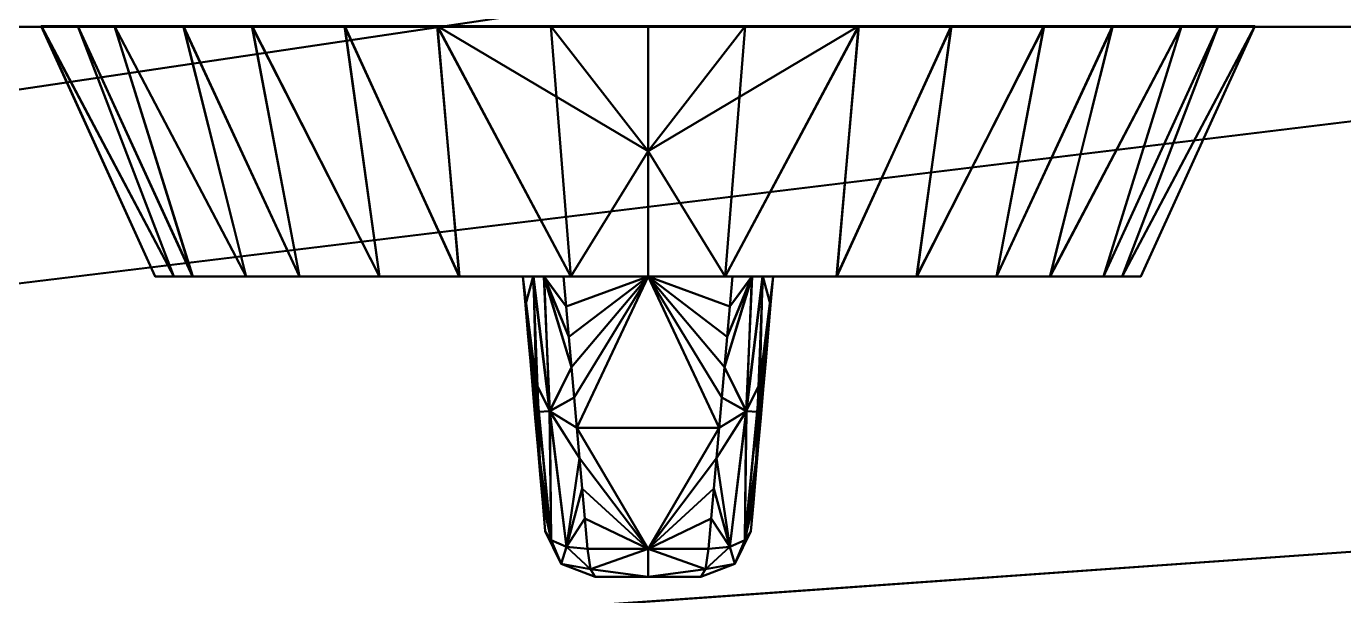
# Model space of a CAD drawing. Header units: inches. Extents: x 4586 to 6519, y 3694 to 4886.
# Drawn here: x 4924.7 to 4977.3, y 3786 to 3808.7 of the extents above; entities that cross this region are included whole.
import ezdxf

# ---------------------------------------------------------------- set-up
doc = ezdxf.new("R2010")
doc.units = ezdxf.units.IN
doc.header["$MEASUREMENT"] = 0
doc.layers.add('G-IMPT', color=8, linetype='Continuous', lineweight=30)

# ---------------------------------------------------------------- blocks, each defined once
blk = doc.blocks.new('fogao_industrial_dwg_manipulo-1626-View 1')
at = {"layer": 'G-IMPT', "lineweight": 40}
mesh = blk.add_polyface(dxfattribs=at)
corners = [(19.698, 0, 25), (20.929, 0, 22.5), (22.16, 0, 20), (23.391, 0, 17.5), (24.622, 0, 15), (23.142, 8.408, 15), (18.87, 15.817, 15), (12.321, 21.318, 15), (4.286, 24.246, 15), (-4.267, 24.25, 15), (-12.304, 21.327, 15), (-18.857, 15.832, 15), (-23.135, 8.426, 15), (-24.622, 0, 15), (-23.391, 0, 17.5), (-22.16, 0, 20), (-20.929, 0, 22.5), (-19.698, 0, 25), (-18.2, 7.535, 25), (-13.931, 13.926, 25), (-7.542, 18.197, 25), (-0.005, 19.698, 25), (7.533, 18.2, 25), (13.924, 13.932, 25), (18.196, 7.544, 25), (19.083, 3.088, 25), (-19.084, 3.088, 25), (-23.937, 3.881, 15), (16.06, 10.738, 25), (10.729, 16.066, 25), (8.303, 22.782, 15), (-10.736, 16.061, 25), (-3.773, 18.947, 25), (-16.065, 10.73, 25), (0.01, 24.248, 15), (21.006, 12.113, 15), (15.595, 18.567, 15), (-15.581, 18.58, 15), (-8.285, 22.788, 15), (-20.996, 12.129, 15), (3.764, 18.949, 25)]
mesh.append_faces([[corners[k] for k in face] for face in [(5, 2, 3, 4), (26, 15, 16, 17)]], dxfattribs={"vtx0": -1})
mesh.append_faces([[corners[k] for k in face] for face in [(33, 39, 18), (23, 36, 29), (29, 7, 22), (22, 30, 40), (19, 11, 33), (28, 6, 23), (18, 12, 26), (8, 40, 30)]], dxfattribs={"vtx0": -1, "vtx1": -1})
mesh.append_faces([[corners[k] for k in face] for face in [(2, 5, 25), (26, 27, 15)]], dxfattribs={"vtx0": -1, "vtx1": -1, "vtx2": -1})
mesh.append_faces([[corners[k] for k in face] for face in [(10, 31, 20), (5, 24, 25), (24, 5, 35), (31, 10, 37), (23, 6, 36), (8, 21, 40), (22, 7, 30), (9, 32, 21), (32, 9, 38), (33, 11, 39)]], dxfattribs={"vtx0": -1, "vtx2": -1})
mesh.append_faces([[corners[k] for k in face] for face in [(21, 8, 34, 9)]], dxfattribs={"vtx0": -1, "vtx3": -1})
mesh.append_faces([[corners[k] for k in face] for face in [(1, 2, 25, 0)]], dxfattribs={"vtx1": -1})
mesh.append_faces([[corners[k] for k in face] for face in [(36, 7, 29), (12, 27, 26), (19, 31, 37), (20, 32, 38), (38, 10, 20), (39, 12, 18), (35, 6, 28), (37, 11, 19), (28, 24, 35)]], dxfattribs={"vtx1": -1, "vtx2": -1})
mesh.append_faces([[corners[k] for k in face] for face in [(27, 13, 14, 15)]], dxfattribs={"vtx3": -1})
mesh = blk.add_polyface(dxfattribs=at)
corners = [(-19.698, 0, 25), (-18.196, -7.542, 25), (-13.925, -13.931, 25), (-7.534, -18.2, 25), (0.003, -19.698, 25), (7.541, -18.197, 25), (13.93, -13.927, 25), (18.199, -7.536, 25), (19.698, 0, 25), (18.196, 7.544, 25), (13.924, 13.932, 25), (7.533, 18.2, 25), (-0.005, 19.698, 25), (-7.542, 18.197, 25), (-13.931, 13.926, 25), (-18.2, 7.535, 25)]
mesh.append_faces([[corners[k] for k in face] for face in [(6, 14, 15, 2), (10, 13, 14, 6)]], dxfattribs={"vtx0": -1, "vtx2": -1, "vtx3": -1})
mesh.append_faces([[corners[k] for k in face] for face in [(9, 10, 7, 8)]], dxfattribs={"vtx1": -1})
mesh.append_faces([[corners[k] for k in face] for face in [(6, 7, 10)]], dxfattribs={"vtx1": -1, "vtx2": -1})
mesh.append_faces([[corners[k] for k in face] for face in [(2, 3, 4), (11, 12, 13, 10)]], dxfattribs={"vtx2": -1})
mesh.append_faces([[corners[k] for k in face] for face in [(4, 5, 6, 2)]], dxfattribs={"vtx2": -1, "vtx3": -1})
mesh.append_faces([[corners[k] for k in face] for face in [(15, 0, 1, 2)]], dxfattribs={"vtx3": -1})
mesh = blk.add_polyface(dxfattribs=at)
corners = [(19.406, -3.377, 25), (18.646, -4.573, 25), (17.295, -5, 25), (-17.295, -5, 25), (-18.621, -4.59, 25), (-19.406, -3.377, 25), (-19.698, 0, 25), (-19.406, 3.377, 25), (-18.646, 4.573, 25), (-17.295, 5, 25), (17.295, 5, 25), (18.621, 4.59, 25), (19.406, 3.377, 25), (19.698, 0, 25)]
mesh.append_faces([[corners[k] for k in face] for face in [(10, 13, 2, 3), (3, 6, 9, 10)]], dxfattribs={"vtx0": -1, "vtx1": -1, "vtx3": -1})
mesh.append_faces([[corners[k] for k in face] for face in [(12, 13, 10, 11)]], dxfattribs={"vtx1": -1})
mesh.append_faces([[corners[k] for k in face] for face in [(0, 1, 2, 13), (7, 8, 9, 6)]], dxfattribs={"vtx2": -1})
mesh.append_faces([[corners[k] for k in face] for face in [(3, 4, 5, 6)]], dxfattribs={"vtx3": -1})
mesh = blk.add_polyface(dxfattribs=at)
corners = [(-17.295, 5, 25), (-18.646, 4.573, 25), (-19.406, 3.377, 25), (-18.82, 3.271, 26.209), (-18.234, 3.165, 27.419), (-17.648, 3.059, 28.628), (-17.062, 2.952, 29.837), (-16.476, 2.846, 31.046), (-15.89, 2.74, 32.256), (-15.304, 2.633, 33.465), (-14.718, 2.527, 34.674), (-14.132, 2.42, 35.884), (-13.797, 3.264, 35.795), (-13.164, 3.869, 35.541), (-12.364, 4.11, 35.174), (-12.912, 4.209, 34.044), (-13.46, 4.308, 32.913), (-14.008, 4.407, 31.783), (-14.555, 4.505, 30.652), (-15.103, 4.604, 29.522), (-15.651, 4.703, 28.391), (-16.199, 4.802, 27.261), (-16.747, 4.901, 26.13), (-18.909, 4.159, 25), (-16.251, 3.923, 30.382), (-16.08, 4.466, 29.281)]
mesh.append_faces([[corners[k] for k in face] for face in [(4, 23, 3), (23, 24, 1), (9, 12, 8), (19, 25, 18), (22, 25, 21), (0, 25, 22), (16, 13, 15)]], dxfattribs={"vtx0": -1, "vtx1": -1})
mesh.append_faces([[corners[k] for k in face] for face in [(24, 23, 5), (8, 12, 24), (25, 13, 17), (24, 13, 25), (25, 1, 24)]], dxfattribs={"vtx0": -1, "vtx1": -1, "vtx2": -1})
mesh.append_faces([[corners[k] for k in face] for face in [(23, 4, 5), (25, 19, 20), (24, 5, 6), (24, 6, 7), (25, 0, 1), (25, 17, 18), (13, 16, 17), (24, 7, 8)]], dxfattribs={"vtx0": -1, "vtx2": -1})
mesh.append_faces([[corners[k] for k in face] for face in [(11, 12, 10), (14, 15, 13)]], dxfattribs={"vtx1": -1})
mesh.append_faces([[corners[k] for k in face] for face in [(9, 10, 12), (20, 21, 25), (12, 13, 24)]], dxfattribs={"vtx1": -1, "vtx2": -1})
mesh.append_faces([[corners[k] for k in face] for face in [(23, 2, 3)]], dxfattribs={"vtx2": -1})
mesh = blk.add_polyface(dxfattribs=at)
corners = [(12.364, 4.11, 35.174), (12.912, 4.209, 34.044), (13.46, 4.308, 32.913), (14.008, 4.407, 31.783), (14.555, 4.505, 30.652), (15.103, 4.604, 29.522), (15.651, 4.703, 28.391), (16.199, 4.802, 27.261), (16.747, 4.901, 26.13), (17.295, 5, 25), (-17.295, 5, 25), (-16.747, 4.901, 26.13), (-16.199, 4.802, 27.261), (-15.651, 4.703, 28.391), (-15.103, 4.604, 29.522), (-14.555, 4.505, 30.652), (-14.008, 4.407, 31.783), (-13.46, 4.308, 32.913), (-12.912, 4.209, 34.044), (-12.364, 4.11, 35.174)]
mesh.append_faces([[corners[k] for k in face] for face in [(18, 2, 17), (1, 18, 0)]], dxfattribs={"vtx0": -1, "vtx1": -1})
mesh.append_faces([[corners[k] for k in face] for face in [(7, 12, 13, 6), (5, 14, 15, 4), (6, 13, 14, 5), (8, 11, 12, 7), (18, 1, 2)]], dxfattribs={"vtx0": -1, "vtx2": -1})
mesh.append_faces([[corners[k] for k in face] for face in [(19, 0, 18)]], dxfattribs={"vtx1": -1})
mesh.append_faces([[corners[k] for k in face] for face in [(15, 16, 4), (2, 3, 17)]], dxfattribs={"vtx1": -1, "vtx2": -1})
mesh.append_faces([[corners[k] for k in face] for face in [(16, 17, 3, 4)]], dxfattribs={"vtx1": -1, "vtx3": -1})
mesh.append_faces([[corners[k] for k in face] for face in [(9, 10, 11, 8)]], dxfattribs={"vtx2": -1})
mesh = blk.add_polyface(dxfattribs=at)
corners = [(19.406, 3.377, 25), (18.621, 4.59, 25), (17.295, 5, 25), (16.747, 4.901, 26.13), (16.199, 4.802, 27.261), (15.651, 4.703, 28.391), (15.103, 4.604, 29.522), (14.555, 4.505, 30.652), (14.008, 4.407, 31.783), (13.46, 4.308, 32.913), (12.912, 4.209, 34.044), (12.364, 4.11, 35.174), (13.164, 3.869, 35.541), (13.797, 3.264, 35.795), (14.132, 2.42, 35.884), (14.718, 2.527, 34.674), (15.304, 2.633, 33.465), (15.89, 2.74, 32.256), (16.476, 2.846, 31.046), (17.062, 2.952, 29.837), (17.648, 3.059, 28.628), (18.234, 3.165, 27.419), (18.82, 3.271, 26.209), (18.903, 4.154, 25), (16.241, 3.933, 30.381), (15.522, 4.373, 30.407)]
mesh.append_faces([[corners[k] for k in face] for face in [(17, 13, 16), (22, 23, 21), (19, 24, 18), (21, 23, 20), (6, 25, 5), (18, 24, 17), (13, 24, 12)]], dxfattribs={"vtx0": -1, "vtx1": -1})
mesh.append_faces([[corners[k] for k in face] for face in [(24, 25, 12), (24, 20, 23), (13, 17, 24), (3, 25, 1), (1, 25, 24), (12, 25, 9)]], dxfattribs={"vtx0": -1, "vtx1": -1, "vtx2": -1})
mesh.append_faces([[corners[k] for k in face] for face in [(25, 7, 8), (25, 6, 7), (25, 3, 4)]], dxfattribs={"vtx0": -1, "vtx2": -1})
mesh.append_faces([[corners[k] for k in face] for face in [(11, 12, 10), (2, 3, 1)]], dxfattribs={"vtx1": -1})
mesh.append_faces([[corners[k] for k in face] for face in [(15, 16, 13), (23, 1, 24), (19, 20, 24), (8, 9, 25), (9, 10, 12), (4, 5, 25)]], dxfattribs={"vtx1": -1, "vtx2": -1})
mesh.append_faces([[corners[k] for k in face] for face in [(13, 14, 15), (22, 0, 23)]], dxfattribs={"vtx2": -1})
mesh = blk.add_polyface(dxfattribs=at)
corners = [(-12.364, 4.11, 35.174), (-13.164, 3.869, 35.541), (-13.797, 3.264, 35.795), (-14.132, 2.42, 35.884), (-13.405, 2.296, 36.698), (-12.364, 2.117, 37), (-12.364, 3.469, 36.475), (-12.364, 3.773, 35.858), (-12.766, 3.989, 35.359), (-12.965, 3.929, 35.45)]
mesh.append_faces([[corners[k] for k in face] for face in [(4, 2, 3)]], dxfattribs={"vtx0": -1})
mesh.append_faces([[corners[k] for k in face] for face in [(7, 9, 6), (1, 6, 9), (2, 6, 1)]], dxfattribs={"vtx0": -1, "vtx1": -1})
mesh.append_faces([[corners[k] for k in face] for face in [(6, 2, 4)]], dxfattribs={"vtx0": -1, "vtx1": -1, "vtx2": -1})
mesh.append_faces([[corners[k] for k in face] for face in [(7, 8, 9)]], dxfattribs={"vtx0": -1, "vtx2": -1})
mesh.append_faces([[corners[k] for k in face] for face in [(4, 5, 6), (7, 0, 8)]], dxfattribs={"vtx2": -1})
mesh = blk.add_polyface(dxfattribs=at)
corners = [(12.364, 2.117, 37), (12.364, 3.469, 36.475), (12.364, 4.11, 35.174), (-12.364, 4.11, 35.174), (-12.364, 3.469, 36.475), (-12.364, 2.117, 37)]
mesh.append_faces([[corners[k] for k in face] for face in [(5, 0, 1, 4)]], dxfattribs={"vtx2": -1})
mesh.append_faces([[corners[k] for k in face] for face in [(1, 2, 3, 4)]], dxfattribs={"vtx3": -1})
mesh = blk.add_polyface(dxfattribs=at)
corners = [(12.364, 4.11, 35.174), (12.364, 3.469, 36.475), (12.364, 2.117, 37), (13.405, 2.296, 36.698), (14.132, 2.42, 35.884), (13.797, 3.264, 35.795), (13.164, 3.869, 35.541)]
mesh.append_faces([[corners[k] for k in face] for face in [(6, 1, 5)]], dxfattribs={"vtx0": -1, "vtx1": -1})
mesh.append_faces([[corners[k] for k in face] for face in [(5, 1, 3)]], dxfattribs={"vtx0": -1, "vtx1": -1, "vtx2": -1})
mesh.append_faces([[corners[k] for k in face] for face in [(0, 1, 6)]], dxfattribs={"vtx1": -1})
mesh.append_faces([[corners[k] for k in face] for face in [(1, 2, 3), (3, 4, 5)]], dxfattribs={"vtx2": -1})
mesh = blk.add_polyface(dxfattribs=at)
corners = [(-19.406, -3.377, 25), (-18.82, -3.271, 26.209), (-18.234, -3.165, 27.419), (-17.648, -3.059, 28.628), (-17.062, -2.952, 29.837), (-16.476, -2.846, 31.046), (-15.89, -2.74, 32.256), (-15.304, -2.633, 33.465), (-14.718, -2.527, 34.674), (-14.132, -2.42, 35.884), (-14.338, 0, 35.884), (-14.132, 2.42, 35.884), (-14.718, 2.527, 34.674), (-15.304, 2.633, 33.465), (-15.89, 2.74, 32.256), (-16.476, 2.846, 31.046), (-17.062, 2.952, 29.837), (-17.648, 3.059, 28.628), (-18.234, 3.165, 27.419), (-18.82, 3.271, 26.209), (-19.406, 3.377, 25), (-19.698, 0, 25)]
mesh.append_faces([[corners[k] for k in face] for face in [(14, 10, 13), (18, 21, 17), (8, 10, 7), (4, 21, 3), (3, 21, 2)]], dxfattribs={"vtx0": -1, "vtx1": -1})
mesh.append_faces([[corners[k] for k in face] for face in [(15, 21, 5), (5, 10, 15)]], dxfattribs={"vtx0": -1, "vtx1": -1, "vtx2": -1})
mesh.append_faces([[corners[k] for k in face] for face in [(21, 16, 17), (10, 6, 7), (21, 1, 2)]], dxfattribs={"vtx0": -1, "vtx2": -1})
mesh.append_faces([[corners[k] for k in face] for face in [(0, 1, 21)]], dxfattribs={"vtx1": -1})
mesh.append_faces([[corners[k] for k in face] for face in [(14, 15, 10), (12, 13, 10), (18, 19, 21), (15, 16, 21), (5, 6, 10), (4, 5, 21)]], dxfattribs={"vtx1": -1, "vtx2": -1})
mesh.append_faces([[corners[k] for k in face] for face in [(19, 20, 21), (10, 11, 12), (8, 9, 10)]], dxfattribs={"vtx2": -1})
mesh = blk.add_polyface(dxfattribs=at)
corners = [(14.132, -2.42, 35.884), (14.718, -2.527, 34.674), (15.304, -2.633, 33.465), (15.89, -2.74, 32.256), (16.476, -2.846, 31.046), (17.062, -2.952, 29.837), (17.648, -3.059, 28.628), (18.234, -3.165, 27.419), (18.82, -3.271, 26.209), (19.406, -3.377, 25), (19.698, 0, 25), (19.406, 3.377, 25), (18.82, 3.271, 26.209), (18.234, 3.165, 27.419), (17.648, 3.059, 28.628), (17.062, 2.952, 29.837), (16.476, 2.846, 31.046), (15.89, 2.74, 32.256), (15.304, 2.633, 33.465), (14.718, 2.527, 34.674), (14.132, 2.42, 35.884), (14.338, 0, 35.884)]
mesh.append_faces([[corners[k] for k in face] for face in [(10, 8, 9)]], dxfattribs={"vtx0": -1})
mesh.append_faces([[corners[k] for k in face] for face in [(2, 21, 1), (4, 21, 3), (6, 10, 5), (18, 21, 17), (16, 10, 15), (13, 10, 12)]], dxfattribs={"vtx0": -1, "vtx1": -1})
mesh.append_faces([[corners[k] for k in face] for face in [(21, 4, 16), (10, 16, 4)]], dxfattribs={"vtx0": -1, "vtx1": -1, "vtx2": -1})
mesh.append_faces([[corners[k] for k in face] for face in [(21, 2, 3), (21, 18, 19), (21, 16, 17)]], dxfattribs={"vtx0": -1, "vtx2": -1})
mesh.append_faces([[corners[k] for k in face] for face in [(20, 21, 19)]], dxfattribs={"vtx1": -1})
mesh.append_faces([[corners[k] for k in face] for face in [(7, 8, 10), (6, 7, 10), (4, 5, 10), (14, 15, 10), (13, 14, 10)]], dxfattribs={"vtx1": -1, "vtx2": -1})
mesh.append_faces([[corners[k] for k in face] for face in [(21, 0, 1), (10, 11, 12)]], dxfattribs={"vtx2": -1})
mesh = blk.add_polyface(dxfattribs=at)
corners = [(-14.132, -2.42, 35.884), (-13.405, -2.296, 36.698), (-12.364, -2.117, 37), (-12.544, 0, 37), (-12.364, 2.117, 37), (-13.405, 2.296, 36.698), (-14.132, 2.42, 35.884), (-14.338, 0, 35.884)]
mesh.append_faces([[corners[k] for k in face] for face in [(1, 7, 0)]], dxfattribs={"vtx0": -1})
mesh.append_faces([[corners[k] for k in face] for face in [(5, 7, 3), (1, 3, 7)]], dxfattribs={"vtx0": -1, "vtx1": -1, "vtx2": -1})
mesh.append_faces([[corners[k] for k in face] for face in [(6, 7, 5), (2, 3, 1)]], dxfattribs={"vtx1": -1})
mesh.append_faces([[corners[k] for k in face] for face in [(3, 4, 5)]], dxfattribs={"vtx2": -1})
mesh = blk.add_polyface(dxfattribs=at)
corners = [(-12.364, -2.117, 37), (12.364, -2.117, 37), (12.544, 0, 37), (12.364, 2.117, 37), (-12.364, 2.117, 37), (-12.544, 0, 37)]
mesh.append_faces([[corners[k] for k in face] for face in [(4, 1, 2, 3)]], dxfattribs={"vtx0": -1})
mesh.append_faces([[corners[k] for k in face] for face in [(5, 0, 1, 4)]], dxfattribs={"vtx2": -1})
mesh = blk.add_polyface(dxfattribs=at)
corners = [(14.132, 2.42, 35.884), (13.405, 2.296, 36.698), (12.364, 2.117, 37), (12.544, 0, 37), (12.364, -2.117, 37), (13.405, -2.296, 36.698), (14.132, -2.42, 35.884), (14.338, 0, 35.884)]
mesh.append_faces([[corners[k] for k in face] for face in [(3, 5, 7), (1, 3, 7)]], dxfattribs={"vtx0": -1, "vtx1": -1, "vtx2": -1})
mesh.append_faces([[corners[k] for k in face] for face in [(2, 3, 1)]], dxfattribs={"vtx1": -1})
mesh.append_faces([[corners[k] for k in face] for face in [(3, 4, 5), (5, 6, 7), (7, 0, 1)]], dxfattribs={"vtx2": -1})
mesh = blk.add_polyface(dxfattribs=at)
corners = [(24.622, 0, 15), (23.391, 0, 17.5), (22.16, 0, 20), (20.929, 0, 22.5), (19.698, 0, 25), (18.199, -7.536, 25), (13.93, -13.927, 25), (7.541, -18.197, 25), (0.003, -19.698, 25), (-7.534, -18.2, 25), (-13.925, -13.931, 25), (-18.196, -7.542, 25), (-19.698, 0, 25), (-20.929, 0, 22.5), (-22.16, 0, 20), (-23.391, 0, 17.5), (-24.622, 0, 15), (-23.142, -8.408, 15), (-18.87, -15.817, 15), (-12.321, -21.318, 15), (-4.286, -24.246, 15), (4.267, -24.25, 15), (12.304, -21.327, 15), (18.857, -15.832, 15), (23.135, -8.426, 15), (-19.083, -3.088, 25), (19.084, -3.088, 25), (23.937, -3.881, 15), (-16.061, -10.737, 25), (-10.73, -16.066, 25), (-8.303, -22.782, 15), (10.735, -16.062, 25), (3.772, -18.947, 25), (16.065, -10.731, 25), (-0.01, -24.248, 15), (-21.006, -12.113, 15), (-15.595, -18.567, 15), (15.581, -18.58, 15), (8.285, -22.788, 15), (20.996, -12.129, 15), (-3.766, -18.949, 25)]
mesh.append_faces([[corners[k] for k in face] for face in [(26, 2, 3, 4)]], dxfattribs={"vtx0": -1})
mesh.append_faces([[corners[k] for k in face] for face in [(28, 18, 10), (6, 23, 33), (29, 19, 9), (9, 30, 40), (33, 39, 5), (5, 24, 26), (10, 36, 29), (20, 40, 30)]], dxfattribs={"vtx0": -1, "vtx1": -1})
mesh.append_faces([[corners[k] for k in face] for face in [(14, 17, 25), (26, 27, 2)]], dxfattribs={"vtx0": -1, "vtx1": -1, "vtx2": -1})
mesh.append_faces([[corners[k] for k in face] for face in [(21, 32, 8), (17, 11, 25), (11, 17, 35), (10, 18, 36), (20, 8, 40), (9, 19, 30), (31, 22, 37), (22, 31, 7), (32, 21, 38), (33, 23, 39)]], dxfattribs={"vtx0": -1, "vtx2": -1})
mesh.append_faces([[corners[k] for k in face] for face in [(36, 19, 29), (24, 27, 26), (28, 11, 35), (34, 21, 8, 20), (35, 18, 28), (7, 32, 38), (38, 22, 7), (39, 24, 5), (6, 31, 37), (37, 23, 6)]], dxfattribs={"vtx1": -1, "vtx2": -1})
mesh.append_faces([[corners[k] for k in face] for face in [(15, 16, 17, 14)]], dxfattribs={"vtx2": -1})
mesh.append_faces([[corners[k] for k in face] for face in [(25, 12, 13, 14), (27, 0, 1, 2)]], dxfattribs={"vtx3": -1})
mesh = blk.add_polyface(dxfattribs=at)
corners = [(-19.406, -3.377, 25), (-18.621, -4.59, 25), (-17.295, -5, 25), (-16.747, -4.901, 26.13), (-16.199, -4.802, 27.261), (-15.651, -4.703, 28.391), (-15.103, -4.604, 29.522), (-14.555, -4.505, 30.652), (-14.008, -4.407, 31.783), (-13.46, -4.308, 32.913), (-12.912, -4.209, 34.044), (-12.364, -4.11, 35.174), (-13.164, -3.869, 35.541), (-13.797, -3.264, 35.795), (-14.132, -2.42, 35.884), (-14.718, -2.527, 34.674), (-15.304, -2.633, 33.465), (-15.89, -2.74, 32.256), (-16.476, -2.846, 31.046), (-17.062, -2.952, 29.837), (-17.648, -3.059, 28.628), (-18.234, -3.165, 27.419), (-18.82, -3.271, 26.209), (-18.903, -4.154, 25), (-16.241, -3.933, 30.381), (-15.522, -4.373, 30.407)]
mesh.append_faces([[corners[k] for k in face] for face in [(12, 10, 11)]], dxfattribs={"vtx0": -1})
mesh.append_faces([[corners[k] for k in face] for face in [(17, 13, 16), (22, 23, 21), (19, 24, 18), (21, 23, 20), (6, 25, 5), (18, 24, 17), (13, 24, 12)]], dxfattribs={"vtx0": -1, "vtx1": -1})
mesh.append_faces([[corners[k] for k in face] for face in [(24, 25, 12), (13, 17, 24), (24, 20, 23), (3, 25, 1), (1, 25, 24), (12, 25, 9)]], dxfattribs={"vtx0": -1, "vtx1": -1, "vtx2": -1})
mesh.append_faces([[corners[k] for k in face] for face in [(25, 7, 8), (25, 6, 7), (12, 9, 10), (25, 3, 4)]], dxfattribs={"vtx0": -1, "vtx2": -1})
mesh.append_faces([[corners[k] for k in face] for face in [(2, 3, 1)]], dxfattribs={"vtx1": -1})
mesh.append_faces([[corners[k] for k in face] for face in [(15, 16, 13), (23, 1, 24), (19, 20, 24), (8, 9, 25), (4, 5, 25)]], dxfattribs={"vtx1": -1, "vtx2": -1})
mesh.append_faces([[corners[k] for k in face] for face in [(13, 14, 15), (22, 0, 23)]], dxfattribs={"vtx2": -1})
mesh = blk.add_polyface(dxfattribs=at)
corners = [(-14.132, -2.42, 35.884), (-13.797, -3.264, 35.795), (-13.164, -3.869, 35.541), (-12.364, -4.11, 35.174), (-12.364, -3.469, 36.475), (-12.364, -2.117, 37), (-13.405, -2.296, 36.698)]
mesh.append_faces([[corners[k] for k in face] for face in [(4, 2, 3)]], dxfattribs={"vtx0": -1})
mesh.append_faces([[corners[k] for k in face] for face in [(4, 6, 1)]], dxfattribs={"vtx0": -1, "vtx1": -1, "vtx2": -1})
mesh.append_faces([[corners[k] for k in face] for face in [(4, 1, 2)]], dxfattribs={"vtx0": -1, "vtx2": -1})
mesh.append_faces([[corners[k] for k in face] for face in [(5, 6, 4)]], dxfattribs={"vtx1": -1})
mesh.append_faces([[corners[k] for k in face] for face in [(6, 0, 1)]], dxfattribs={"vtx2": -1})
mesh = blk.add_polyface(dxfattribs=at)
corners = [(-12.364, -2.117, 37), (-12.364, -3.469, 36.475), (-12.364, -4.11, 35.174), (12.364, -4.11, 35.174), (12.364, -3.469, 36.475), (12.364, -2.117, 37)]
mesh.append_faces([[corners[k] for k in face] for face in [(1, 2, 3, 4), (4, 5, 0, 1)]], dxfattribs={"vtx3": -1})
mesh = blk.add_polyface(dxfattribs=at)
corners = [(14.132, -2.42, 35.884), (13.405, -2.296, 36.698), (12.364, -2.117, 37), (12.364, -3.469, 36.475), (12.364, -4.11, 35.174), (13.164, -3.869, 35.541), (13.797, -3.264, 35.795), (12.364, -3.773, 35.858), (12.766, -3.989, 35.359), (12.965, -3.929, 35.45)]
mesh.append_faces([[corners[k] for k in face] for face in [(7, 9, 3), (5, 3, 9)]], dxfattribs={"vtx0": -1, "vtx1": -1})
mesh.append_faces([[corners[k] for k in face] for face in [(6, 1, 3)]], dxfattribs={"vtx0": -1, "vtx1": -1, "vtx2": -1})
mesh.append_faces([[corners[k] for k in face] for face in [(3, 5, 6), (7, 8, 9)]], dxfattribs={"vtx0": -1, "vtx2": -1})
mesh.append_faces([[corners[k] for k in face] for face in [(0, 1, 6)]], dxfattribs={"vtx1": -1})
mesh.append_faces([[corners[k] for k in face] for face in [(1, 2, 3), (7, 4, 8)]], dxfattribs={"vtx2": -1})
mesh = blk.add_polyface(dxfattribs=at)
corners = [(17.295, -5, 25), (18.646, -4.573, 25), (19.406, -3.377, 25), (18.82, -3.271, 26.209), (18.234, -3.165, 27.419), (17.648, -3.059, 28.628), (17.062, -2.952, 29.837), (16.476, -2.846, 31.046), (15.89, -2.74, 32.256), (15.304, -2.633, 33.465), (14.718, -2.527, 34.674), (14.132, -2.42, 35.884), (13.797, -3.264, 35.795), (13.164, -3.869, 35.541), (12.364, -4.11, 35.174), (12.912, -4.209, 34.044), (13.46, -4.308, 32.913), (14.008, -4.407, 31.783), (14.555, -4.505, 30.652), (15.103, -4.604, 29.522), (15.651, -4.703, 28.391), (16.199, -4.802, 27.261), (16.747, -4.901, 26.13), (18.909, -4.159, 25), (16.251, -3.923, 30.382), (16.08, -4.466, 29.281)]
mesh.append_faces([[corners[k] for k in face] for face in [(4, 23, 3), (23, 24, 1), (9, 12, 8), (19, 25, 18), (22, 25, 21), (0, 25, 22), (16, 13, 15)]], dxfattribs={"vtx0": -1, "vtx1": -1})
mesh.append_faces([[corners[k] for k in face] for face in [(24, 23, 5), (8, 12, 24), (25, 13, 17), (24, 13, 25), (25, 1, 24)]], dxfattribs={"vtx0": -1, "vtx1": -1, "vtx2": -1})
mesh.append_faces([[corners[k] for k in face] for face in [(23, 4, 5), (25, 19, 20), (24, 5, 6), (24, 6, 7), (25, 0, 1), (25, 17, 18), (13, 16, 17), (24, 7, 8)]], dxfattribs={"vtx0": -1, "vtx2": -1})
mesh.append_faces([[corners[k] for k in face] for face in [(11, 12, 10), (14, 15, 13)]], dxfattribs={"vtx1": -1})
mesh.append_faces([[corners[k] for k in face] for face in [(9, 10, 12), (20, 21, 25), (12, 13, 24)]], dxfattribs={"vtx1": -1, "vtx2": -1})
mesh.append_faces([[corners[k] for k in face] for face in [(23, 2, 3)]], dxfattribs={"vtx2": -1})
mesh = blk.add_polyface(dxfattribs=at)
corners = [(17.295, -5, 25), (16.747, -4.901, 26.13), (16.199, -4.802, 27.261), (15.651, -4.703, 28.391), (15.103, -4.604, 29.522), (14.555, -4.505, 30.652), (14.008, -4.407, 31.783), (13.46, -4.308, 32.913), (12.912, -4.209, 34.044), (12.364, -4.11, 35.174), (-12.364, -4.11, 35.174), (-12.912, -4.209, 34.044), (-13.46, -4.308, 32.913), (-14.008, -4.407, 31.783), (-14.555, -4.505, 30.652), (-15.103, -4.604, 29.522), (-15.651, -4.703, 28.391), (-16.199, -4.802, 27.261), (-16.747, -4.901, 26.13), (-17.295, -5, 25)]
mesh.append_faces([[corners[k] for k in face] for face in [(1, 18, 19, 0)]], dxfattribs={"vtx0": -1})
mesh.append_faces([[corners[k] for k in face] for face in [(4, 16, 3)]], dxfattribs={"vtx0": -1, "vtx1": -1})
mesh.append_faces([[corners[k] for k in face] for face in [(6, 13, 14, 5), (7, 12, 13), (5, 14, 15), (2, 17, 18, 1), (3, 16, 17, 2), (12, 7, 8)]], dxfattribs={"vtx0": -1, "vtx2": -1})
mesh.append_faces([[corners[k] for k in face] for face in [(11, 12, 8), (10, 11, 8), (6, 7, 13)]], dxfattribs={"vtx1": -1, "vtx2": -1})
mesh.append_faces([[corners[k] for k in face] for face in [(15, 16, 4, 5)]], dxfattribs={"vtx1": -1, "vtx3": -1})
mesh.append_faces([[corners[k] for k in face] for face in [(8, 9, 10)]], dxfattribs={"vtx2": -1})

msp = doc.modelspace()

# ---------------------------------------------------------------- linework, layer by layer
at = {"lineweight": 40}
for points, invisible_edges in [([(5132.283, 3823.725, 800), (5047.46, 3824.407, 800), (5042.283, 3823.725, 800), (4638.95, 3763.725, 800)], 13), ([(5575.617, 3823.725, 800), (4638.95, 3763.725, 800), (6488.95, 3763.725, 800), (5928.95, 3823.725, 800)], 5), ([(4638.95, 3763.725, 800), (5575.617, 3823.725, 800), (5485.617, 3823.725, 800), (5132.283, 3823.725, 800)], 11), ([(5042.283, 3823.725, 800), (4688.95, 3823.725, 800), (4638.95, 3763.725, 800)], 14)]:
    msp.add_3dface(points, dxfattribs=dict(at, invisible_edges=invisible_edges))

# ---------------------------------------------------------------- block references
at = {"lineweight": 40, "extrusion": (0, 1, 0), "zscale": -1, "rotation": 89.99999999999984}
msp.add_blockref('fogao_industrial_dwg_manipulo-1626-View 1', (-4949.531, 740.936, 3823.719), dxfattribs=at)

# ---------------------------------------------------------------- meshes
at = {"color": 8, "lineweight": 40}
mesh = msp.add_polyface(dxfattribs=at)
corners = [(6488.95, 3763.725, 780), (4638.95, 3763.725, 780), (4631.185, 3764.747, 780), (4623.95, 3767.744, 780), (4617.737, 3772.512, 780), (4612.969, 3778.725, 780), (4609.972, 3785.961, 780), (4608.95, 3793.725, 780), (4608.95, 4833.725, 780), (4609.972, 4841.49, 780), (4612.969, 4848.725, 780), (4617.737, 4854.938, 780), (4623.95, 4859.706, 780), (4631.185, 4862.703, 780), (4638.95, 4863.725, 780), (6488.95, 4863.725, 780), (6496.715, 4862.703, 780), (6503.95, 4859.706, 780), (6510.163, 4854.938, 780), (6514.931, 4848.725, 780), (6517.928, 4841.49, 780), (6518.95, 4833.725, 780), (6518.95, 3793.725, 780), (6517.928, 3785.961, 780), (6514.931, 3778.725, 780), (6510.163, 3772.512, 780), (6503.95, 3767.744, 780), (6496.715, 3764.747, 780), (5042.283, 4803.725, 780), (4688.95, 4803.725, 780), (4683.774, 4803.044, 780), (4678.95, 4801.046, 780), (4674.808, 4797.867, 780), (4671.629, 4793.725, 780), (4669.631, 4788.901, 780), (4668.95, 4783.725, 780), (4668.95, 4358.725, 780), (4669.631, 4353.549, 780), (4671.629, 4348.725, 780), (4674.808, 4344.583, 780), (4678.95, 4341.405, 780), (4683.774, 4339.407, 780), (4688.95, 4338.725, 780), (5042.283, 4338.725, 780), (5047.46, 4339.407, 780), (5052.283, 4341.405, 780), (5056.425, 4344.583, 780), (5059.604, 4348.725, 780), (5061.602, 4353.549, 780), (5062.283, 4358.725, 780), (5062.283, 4783.725, 780), (5061.602, 4788.901, 780), (5059.604, 4793.725, 780), (5056.425, 4797.867, 780), (5052.283, 4801.046, 780), (5047.46, 4803.044, 780), (5042.283, 4288.725, 780), (4688.95, 4288.725, 780), (4683.774, 4288.044, 780), (4678.95, 4286.046, 780), (4674.808, 4282.867, 780), (4671.629, 4278.725, 780), (4669.631, 4273.901, 780), (4668.95, 4268.725, 780), (4668.95, 3843.725, 780), (4669.631, 3838.549, 780), (4671.629, 3833.725, 780), (4674.808, 3829.583, 780), (4678.95, 3826.405, 780), (4683.774, 3824.407, 780), (4688.95, 3823.725, 780), (5042.283, 3823.725, 780), (5047.46, 3824.407, 780), (5052.283, 3826.405, 780), (5056.425, 3829.583, 780), (5059.604, 3833.725, 780), (5061.602, 3838.549, 780), (5062.283, 3843.725, 780), (5062.283, 4268.725, 780), (5061.602, 4273.901, 780), (5059.604, 4278.725, 780), (5056.425, 4282.867, 780), (5052.283, 4286.046, 780), (5047.46, 4288.044, 780), (5485.617, 4803.725, 780), (5132.283, 4803.725, 780), (5127.107, 4803.044, 780), (5122.283, 4801.046, 780), (5118.141, 4797.867, 780), (5114.963, 4793.725, 780), (5112.965, 4788.901, 780), (5112.283, 4783.725, 780), (5112.283, 4358.725, 780), (5112.965, 4353.549, 780), (5114.963, 4348.725, 780), (5118.141, 4344.583, 780), (5122.283, 4341.405, 780), (5127.107, 4339.407, 780), (5132.283, 4338.725, 780), (5485.617, 4338.725, 780), (5490.793, 4339.407, 780), (5495.617, 4341.405, 780), (5499.759, 4344.583, 780), (5502.937, 4348.725, 780), (5504.935, 4353.549, 780), (5505.617, 4358.725, 780), (5505.617, 4783.725, 780), (5504.935, 4788.901, 780), (5502.937, 4793.725, 780), (5499.759, 4797.867, 780), (5495.617, 4801.046, 780), (5490.793, 4803.044, 780), (5485.617, 4288.725, 780), (5132.283, 4288.725, 780), (5127.107, 4288.044, 780), (5122.283, 4286.046, 780), (5118.141, 4282.867, 780), (5114.963, 4278.725, 780), (5112.965, 4273.901, 780), (5112.283, 4268.725, 780), (5112.283, 3843.725, 780), (5112.965, 3838.549, 780), (5114.963, 3833.725, 780), (5118.141, 3829.583, 780), (5122.283, 3826.405, 780), (5127.107, 3824.407, 780), (5132.283, 3823.725, 780), (5485.617, 3823.725, 780), (5490.793, 3824.407, 780), (5495.617, 3826.405, 780), (5499.759, 3829.583, 780), (5502.937, 3833.725, 780), (5504.935, 3838.549, 780), (5505.617, 3843.725, 780), (5505.617, 4268.725, 780), (5504.935, 4273.901, 780), (5502.937, 4278.725, 780), (5499.759, 4282.867, 780), (5495.617, 4286.046, 780), (5490.793, 4288.044, 780), (5928.95, 4803.725, 780), (5575.617, 4803.725, 780), (5570.44, 4803.044, 780), (5565.617, 4801.046, 780), (5561.475, 4797.867, 780), (5558.296, 4793.725, 780), (5556.298, 4788.901, 780), (5555.617, 4783.725, 780), (5555.617, 4358.725, 780), (5556.298, 4353.549, 780), (5558.296, 4348.725, 780), (5561.475, 4344.583, 780), (5565.617, 4341.405, 780), (5570.44, 4339.407, 780), (5575.617, 4338.725, 780), (5928.95, 4338.725, 780), (5934.126, 4339.407, 780), (5938.95, 4341.405, 780), (5943.092, 4344.583, 780), (5946.27, 4348.725, 780), (5948.268, 4353.549, 780), (5948.95, 4358.725, 780), (5948.95, 4783.725, 780), (5948.268, 4788.901, 780), (5946.27, 4793.725, 780), (5943.092, 4797.867, 780), (5938.95, 4801.046, 780), (5934.126, 4803.044, 780), (5928.95, 4288.725, 780), (5575.617, 4288.725, 780), (5570.44, 4288.044, 780), (5565.617, 4286.046, 780), (5561.475, 4282.867, 780), (5558.296, 4278.725, 780), (5556.298, 4273.901, 780), (5555.617, 4268.725, 780), (5555.617, 3843.725, 780), (5556.298, 3838.549, 780), (5558.296, 3833.725, 780), (5561.475, 3829.583, 780), (5565.617, 3826.405, 780), (5570.44, 3824.407, 780), (5575.617, 3823.725, 780), (5928.95, 3823.725, 780), (5934.126, 3824.407, 780), (5938.95, 3826.405, 780), (5943.092, 3829.583, 780), (5946.27, 3833.725, 780), (5948.268, 3838.549, 780), (5948.95, 3843.725, 780), (5948.95, 4268.725, 780), (5948.268, 4273.901, 780), (5946.27, 4278.725, 780), (5943.092, 4282.867, 780), (5938.95, 4286.046, 780), (5934.126, 4288.044, 780)]
mesh.append_faces([[corners[k] for k in face] for face in [(167, 15, 166), (166, 15, 165), (155, 169, 154), (102, 137, 101), (32, 14, 31), (33, 8, 32), (31, 14, 30), (47, 94, 46), (194, 158, 193), (189, 0, 188), (0, 22, 27), (184, 0, 183), (65, 7, 64)]], dxfattribs={"vtx0": -1, "vtx1": -1, "color": 8})
mesh.append_faces([[corners[k] for k in face] for face in [(151, 137, 102, 150), (95, 116, 46, 94), (8, 36, 63)]], dxfattribs={"vtx0": -1, "vtx1": -1, "vtx2": -1, "color": 8})
mesh.append_faces([[corners[k] for k in face] for face in [(14, 141, 84, 85)]], dxfattribs={"vtx0": -1, "vtx1": -1, "vtx3": -1, "color": 8})
mesh.append_faces([[corners[k] for k in face] for face in [(15, 167, 140), (141, 14, 15, 140), (191, 160, 161, 190), (193, 158, 159, 192), (192, 159, 160, 191), (103, 149, 150, 102), (149, 103, 104), (139, 99, 100, 138), (138, 100, 101, 137), (112, 98, 99, 139), (55, 85, 86, 54), (54, 86, 87), (8, 33, 34), (14, 29, 30), (82, 44, 45, 81), (113, 97, 98, 112), (83, 43, 44, 82), (56, 42, 43, 83), (153, 170, 171), (134, 175, 176, 133), (135, 174, 175, 134), (133, 176, 177), (174, 135, 136), (0, 185, 186), (0, 184, 185), (190, 21, 22), (81, 116, 117), (78, 119, 120, 77), (79, 118, 119, 78), (118, 79, 80), (42, 56, 57), (7, 3, 4)]], dxfattribs={"vtx0": -1, "vtx2": -1, "color": 8})
mesh.append_faces([[corners[k] for k in face] for face in [(85, 55, 28, 14), (8, 13, 14, 32), (81, 45, 46, 116)]], dxfattribs={"vtx0": -1, "vtx2": -1, "vtx3": -1, "color": 8})
mesh.append_faces([[corners[k] for k in face] for face in [(8, 11, 12, 13), (8, 34, 35, 36), (22, 25, 26, 27), (7, 1, 2, 3)]], dxfattribs={"vtx0": -1, "vtx3": -1, "color": 8})
mesh.append_faces([[corners[k] for k in face] for face in [(6, 7, 4, 5)]], dxfattribs={"vtx1": -1, "color": 8})
mesh.append_faces([[corners[k] for k in face] for face in [(17, 18, 21, 16), (163, 164, 15), (164, 165, 15), (162, 163, 15), (28, 29, 14), (172, 173, 137), (187, 188, 0), (186, 187, 0), (120, 121, 77), (113, 114, 97), (69, 70, 1), (68, 69, 1), (66, 67, 7), (65, 66, 7), (70, 71, 1), (126, 127, 1)]], dxfattribs={"vtx1": -1, "vtx2": -1, "color": 8})
mesh.append_faces([[corners[k] for k in face] for face in [(15, 16, 21, 162), (161, 162, 21, 190), (151, 152, 172, 137), (189, 190, 22, 0), (127, 128, 182, 1), (71, 72, 126, 1), (67, 68, 1, 7)]], dxfattribs={"vtx1": -1, "vtx2": -1, "vtx3": -1, "color": 8})
mesh.append_faces([[corners[k] for k in face] for face in [(142, 143, 110, 111), (141, 142, 111, 84), (144, 145, 108, 109), (143, 144, 109, 110), (107, 108, 145, 146), (156, 157, 195, 168), (155, 156, 168, 169), (152, 153, 171, 172), (157, 158, 194, 195), (147, 148, 105, 106), (146, 147, 106, 107), (104, 105, 148, 149), (88, 89, 52, 53), (87, 88, 53, 54), (51, 52, 89, 90), (91, 92, 49, 50), (90, 91, 50, 51), (48, 49, 92, 93), (96, 97, 114, 115), (93, 94, 47, 48), (95, 96, 115, 116), (38, 39, 60, 61), (36, 37, 62, 63), (37, 38, 61, 62), (40, 41, 58, 59), (41, 42, 57, 58), (39, 40, 59, 60), (153, 154, 169, 170), (136, 137, 173, 174), (178, 179, 131, 132), (177, 178, 132, 133), (130, 131, 179, 180), (182, 183, 0, 1), (181, 182, 128, 129), (129, 130, 180, 181), (117, 118, 80, 81), (63, 64, 7, 8), (122, 123, 75, 76), (121, 122, 76, 77), (74, 75, 123, 124), (125, 126, 72, 73), (124, 125, 73, 74)]], dxfattribs={"vtx1": -1, "vtx3": -1, "color": 8})
mesh.append_faces([[corners[k] for k in face] for face in [(9, 10, 11, 8), (23, 24, 25, 22)]], dxfattribs={"vtx2": -1, "color": 8})
mesh.append_faces([[corners[k] for k in face] for face in [(18, 19, 20, 21)]], dxfattribs={"vtx3": -1, "color": 8})
at = {"color": 9, "lineweight": 40}
mesh = msp.add_polyface(dxfattribs=at)
corners = [(5406.537, 4458.685, 590), (4736.537, 4458.685, 590), (4736.537, 3808.685, 590), (5406.537, 3808.685, 590)]
mesh.append_faces([[corners[k] for k in face] for face in [(0, 1, 2, 3)]], dxfattribs={"color": 9})
mesh = msp.add_polyface(dxfattribs=at)
corners = [(4736.537, 3808.685, 150), (4736.537, 4458.685, 150), (5406.537, 4458.685, 150), (5406.537, 3808.685, 150)]
mesh.append_faces([[corners[k] for k in face] for face in [(0, 1, 2, 3)]], dxfattribs={"color": 9})
at = {"lineweight": 40}
mesh = msp.add_polyface(dxfattribs=at)
corners = [(4771.537, 4408.685, 520), (5371.537, 4408.685, 520), (5371.537, 3808.685, 520), (4771.537, 3808.685, 520)]
mesh.append_faces([[corners[k] for k in face] for face in [(0, 1, 2, 3)]])
mesh = msp.add_polyface(dxfattribs=at)
corners = [(5371.537, 4408.685, 220), (4771.537, 4408.685, 220), (4771.537, 3808.685, 220), (5371.537, 3808.685, 220)]
mesh.append_faces([[corners[k] for k in face] for face in [(0, 1, 2, 3)]])
mesh = msp.add_polyface(dxfattribs=at)
corners = [(5406.537, 3808.685, 590), (4736.537, 3808.685, 590), (4736.537, 3808.685, 150), (5406.537, 3808.685, 150), (4771.537, 3808.685, 520), (5371.537, 3808.685, 520), (5371.537, 3808.685, 220), (4771.537, 3808.685, 220)]
mesh.append_faces([[corners[k] for k in face] for face in [(1, 4, 5, 0), (0, 5, 6, 3)]], dxfattribs={"vtx0": -1, "vtx2": -1})
mesh.append_faces([[corners[k] for k in face] for face in [(7, 4, 1, 2), (6, 7, 2, 3)]], dxfattribs={"vtx1": -1, "vtx3": -1})
at = {"color": 9, "lineweight": 40}
mesh = msp.add_polyface(dxfattribs=at)
corners = [(5406.576, 3758.685, 220), (4736.576, 3758.685, 220), (4736.576, 3808.685, 150), (5406.576, 3808.685, 150)]
mesh.append_faces([[corners[k] for k in face] for face in [(0, 1, 2, 3)]], dxfattribs={"color": 9})
at = {"lineweight": 40}
mesh = msp.add_polyface(dxfattribs=at)
corners = [(5406.576, 3808.685, 150), (4736.576, 3808.685, 150), (4736.576, 3808.685, 220), (5406.576, 3808.685, 220)]
mesh.append_faces([[corners[k] for k in face] for face in [(0, 1, 2, 3)]])
mesh = msp.add_polyface(dxfattribs=at)
corners = [(5406.576, 3808.685, 220), (4736.576, 3808.685, 220), (4736.576, 3758.685, 220), (5406.576, 3758.685, 220)]
mesh.append_faces([[corners[k] for k in face] for face in [(0, 1, 2, 3)]])
at = {"color": 251, "lineweight": 40}
mesh = msp.add_polyface(dxfattribs=at)
corners = [(4771.537, 3758.685, 220), (5371.537, 3758.685, 220), (5371.537, 3808.685, 555.076), (4771.537, 3808.685, 555.076)]
mesh.append_faces([[corners[k] for k in face] for face in [(0, 1, 2, 3)]], dxfattribs={"color": 251})
at = {"lineweight": 40}
mesh = msp.add_polyface(dxfattribs=at)
corners = [(4771.537, 3808.685, 555.076), (5371.537, 3808.685, 555.076), (5371.537, 3808.685, 220), (4771.537, 3808.685, 220)]
mesh.append_faces([[corners[k] for k in face] for face in [(0, 1, 2, 3)]])
mesh = msp.add_polyface(dxfattribs=at)
corners = [(4771.537, 3808.685, 220), (5371.537, 3808.685, 220), (5371.537, 3758.685, 220), (4771.537, 3758.685, 220)]
mesh.append_faces([[corners[k] for k in face] for face in [(0, 1, 2, 3)]])

doc.saveas('drawing.dxf')
